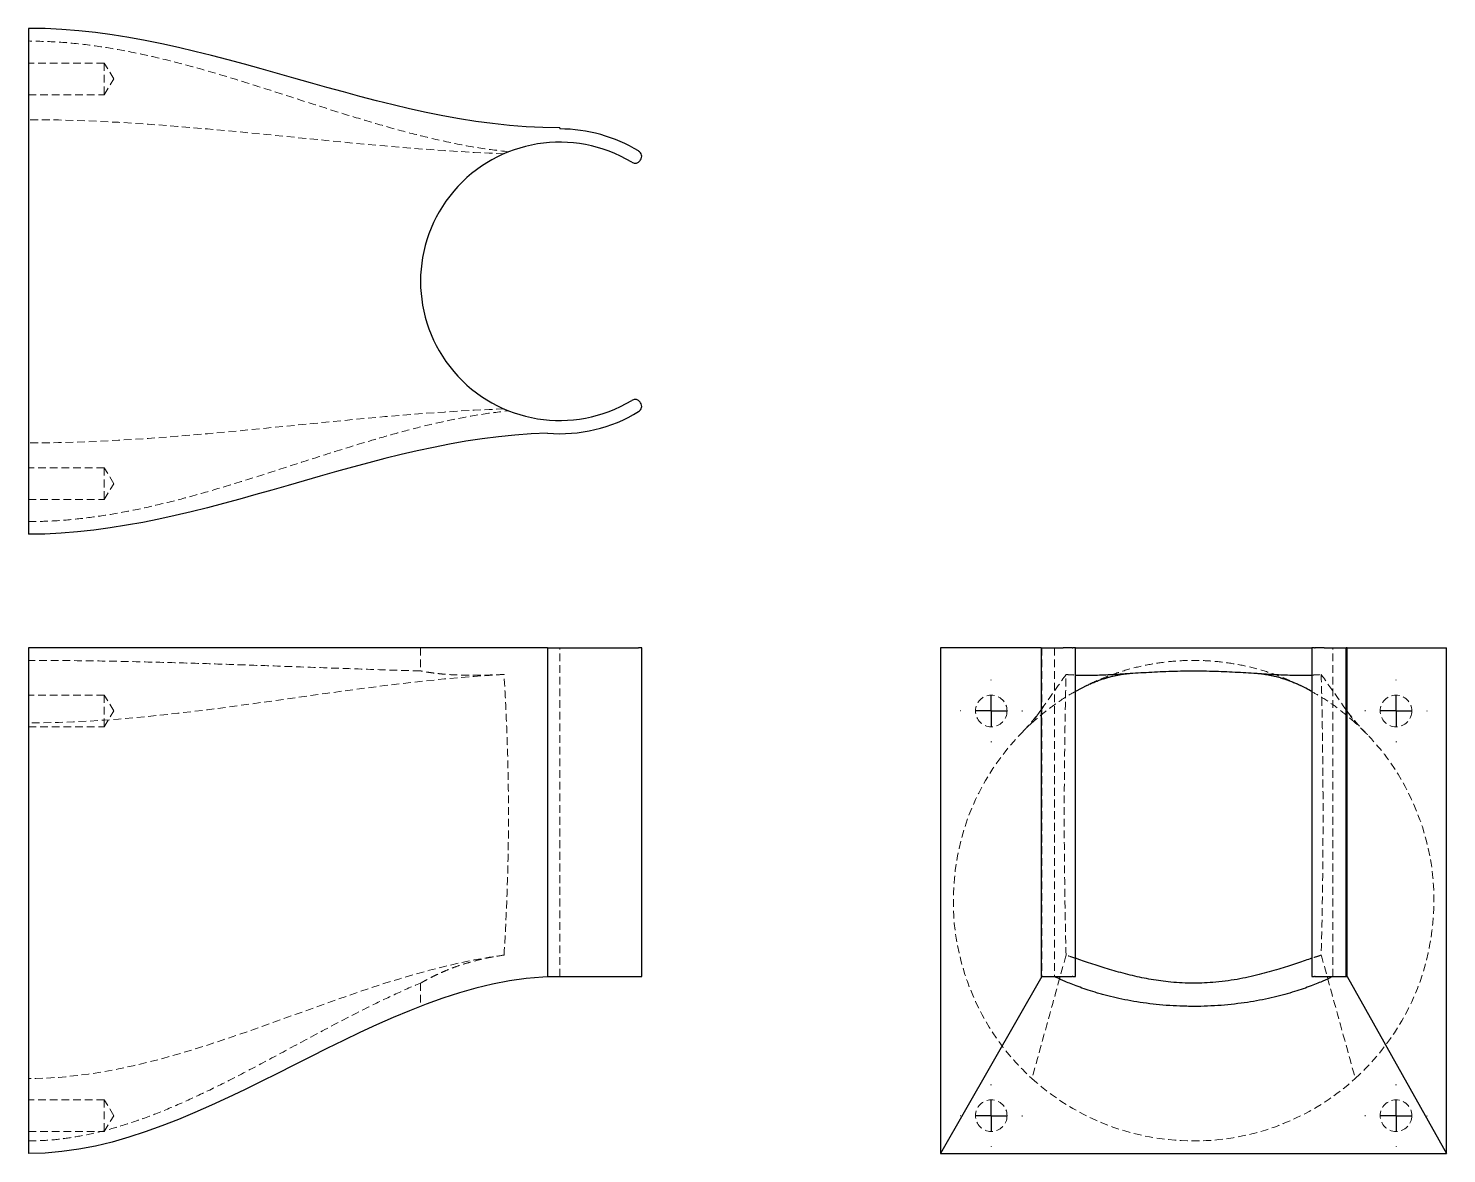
# Model space of a CAD drawing. Header units: millimetres. Extents: x 33 to 264, y 16 to 199.
import ezdxf

# ---------------------------------------------------------------- set-up
doc = ezdxf.new("R2010")
doc.units = ezdxf.units.MM
doc.linetypes.add('HIDDEN', pattern=[1.905, 1.27, -0.635])
doc.layers.add('10', color=7, linetype='Continuous')

# ---------------------------------------------------------------- blocks, each defined once
blk = doc.blocks.new('SW_CENTERMARKSYMBOL_0')
at = {"layer": '10', "color": 0}
for p, q in [((0, 5), (0, 5.08)), ((0, 0), (0, 2.5)), ((-5, 0), (-5.08, 0)), ((0, 0), (-2.5, 0)), ((0, 0), (0, -2.5)), ((0, 0), (2.5, 0)), ((5, 0), (5.08, 0)), ((0, -5), (0, -5.08))]:
    blk.add_line(p, q, dxfattribs=at)
blk = doc.blocks.new('SW_CENTERMARKSYMBOL_1')
at = {"layer": '10', "color": 0}
for p, q in [((0, 5), (0, 5.08)), ((0, 0), (0, 2.5)), ((-5, 0), (-5.08, 0)), ((0, 0), (-2.5, 0)), ((0, 0), (0, -2.5)), ((0, 0), (2.5, 0)), ((5, 0), (5.08, 0)), ((0, -5), (0, -5.08))]:
    blk.add_line(p, q, dxfattribs=at)
blk = doc.blocks.new('SW_CENTERMARKSYMBOL_2')
at = {"layer": '10', "color": 0}
for p, q in [((0, 5), (0, 5.08)), ((0, 0), (0, 2.5)), ((-5, 0), (-5.08, 0)), ((0, 0), (-2.5, 0)), ((0, 0), (0, -2.5)), ((0, 0), (2.5, 0)), ((5, 0), (5.08, 0)), ((0, -5), (0, -5.08))]:
    blk.add_line(p, q, dxfattribs=at)
blk = doc.blocks.new('SW_CENTERMARKSYMBOL_3')
at = {"layer": '10', "color": 0}
for p, q in [((0, 5), (0, 5.08)), ((0, 0), (0, 2.5)), ((-5, 0), (-5.08, 0)), ((0, 0), (-2.5, 0)), ((0, 0), (0, -2.5)), ((0, 0), (2.5, 0)), ((5, 0), (5.08, 0)), ((0, -5), (0, -5.08))]:
    blk.add_line(p, q, dxfattribs=at)

msp = doc.modelspace()

# ---------------------------------------------------------------- linework, layer by layer
at = {"color": 7, "linetype": 'Continuous', "lineweight": 25}
for p, q in [((33, 199.25), (33, 116.75)), ((119.63, 183.02), (119.63, 182.85)), ((132.77, 177.72), (132.83, 177.8)), ((132.83, 138.2), (132.77, 138.28)), ((33, 98.25), (33, 15.75)), ((117.65, 98.25), (117.65, 44.63)), ((117.65, 98.25), (132.5, 98.25)), ((133, 98.25), (132.5, 98.25)), ((133, 44.63), (133, 98.25)), ((181.75, 98.25), (181.75, 15.75)), ((198.15, 98.25), (198.15, 44.63)), ((198.15, 98.25), (201.74, 98.25)), ((203.2, 98.25), (201.74, 98.25)), ((203.2, 98.25), (203.28, 98.25)), ((203.74, 98.25), (203.28, 98.25)), ((203.74, 44.63), (203.74, 98.25)), ((203.74, 98.25), (242.26, 98.25)), ((242.26, 98.25), (242.26, 44.63)), ((242.72, 98.25), (242.26, 98.25)), ((242.72, 98.25), (242.8, 98.25)), ((244.26, 98.25), (242.8, 98.25)), ((244.26, 98.25), (247.85, 98.25)), ((247.85, 44.63), (247.85, 98.25)), ((248.02, 98.25), (247.85, 98.25)), ((248.02, 44.63), (248.02, 98.25)), ((264.25, 15.75), (264.25, 98.25)), ((205.58, 92.07), (203.74, 91.11)), ((117.65, 44.63), (132.5, 44.63)), ((132.5, 44.63), (133, 44.63)), ((198.15, 44.63), (201.74, 44.63)), ((201.74, 44.63), (203.2, 44.63)), ((203.28, 44.63), (203.2, 44.63)), ((203.28, 44.63), (203.74, 44.63)), ((242.26, 44.63), (242.72, 44.63)), ((242.8, 44.63), (242.72, 44.63)), ((242.8, 44.63), (244.26, 44.63)), ((244.26, 44.63), (247.85, 44.63)), ((247.85, 44.63), (248.02, 44.63)), ((181.75, 15.75), (264.25, 15.75))]:
    msp.add_line(p, q, dxfattribs=at)
at = {"color": 7, "linetype": 'HIDDEN', "lineweight": 18}
for p, q in [((45.38, 193.58), (33, 193.58)), ((45.38, 193.58), (45.38, 188.42)), ((46.92, 191), (45.38, 193.58)), ((45.38, 188.42), (46.92, 191)), ((33, 188.42), (45.38, 188.42)), ((45.38, 127.58), (33, 127.58)), ((45.38, 127.58), (45.38, 122.42)), ((46.92, 125), (45.38, 127.58)), ((45.38, 122.42), (46.92, 125)), ((33, 122.42), (45.38, 122.42)), ((96.94, 98.25), (96.94, 94.47)), ((119.63, 44.63), (119.63, 98.25)), ((198.23, 98.25), (198.15, 98.25)), ((198.23, 98.25), (198.23, 44.63)), ((200.31, 98.25), (200.31, 44.63)), ((245.69, 44.63), (245.69, 98.25)), ((45.38, 90.52), (33, 90.52)), ((45.38, 90.52), (45.38, 85.36)), ((46.92, 87.94), (45.38, 90.52)), ((45.38, 85.36), (46.92, 87.94)), ((33, 85.36), (45.38, 85.36)), ((96.94, 43.55), (96.94, 39.77)), ((45.38, 24.52), (33, 24.52)), ((45.38, 24.52), (45.38, 19.36)), ((46.92, 21.94), (45.38, 24.52)), ((45.38, 19.36), (46.92, 21.94)), ((33, 19.36), (45.38, 19.36))]:
    msp.add_line(p, q, dxfattribs=at)
for centre in [(190, 87.94), (256, 87.94), (190, 21.94), (256, 21.94)]:
    msp.add_circle(centre, 2.58, dxfattribs=at)
at = {"color": 7, "linetype": 'Continuous', "lineweight": 25}
for centre, radius, start, end in [((119.63, 158), 24.85, 58.791, 90), ((119.63, 158), 22.69, 58.8018, 301.1982), ((131.97, 178.37), 1.03, 326.3099, 58.791), ((131.91, 178.29), 1.03, 238.8018, 326.3099), ((119.63, 158), 24.85, 265.446, 301.209), ((131.91, 137.71), 1.03, 33.6901, 121.1982), ((131.97, 137.63), 1.03, 301.209, 33.6901)]:
    msp.add_arc(centre, radius, start, end, dxfattribs=at)
for points in [[(119.63, 183.02), (90.35, 183.02), (62.27, 199.25), (33, 199.25)], [(117.65, 133.23), (89.09, 132.52), (61.62, 116.75), (33, 116.75)], [(117.65, 98.25), (89.09, 98.25), (61.62, 98.25), (33, 98.25)], [(248.02, 98.25), (248.02, 98.25), (264.25, 98.25), (264.25, 98.25)], [(119.63, 44.63), (90.35, 44.63), (62.27, 15.75), (33, 15.75)], [(198.25, 44.63), (198.25, 44.63), (181.75, 15.75), (181.75, 15.75)], [(248.02, 44.63), (248.02, 44.63), (264.25, 15.75), (264.25, 15.75)]]:
    msp.add_open_spline(points, degree=3, dxfattribs=at)
at = {"color": 7, "linetype": 'HIDDEN', "lineweight": 18}
for points, knots in [([(111.27, 179.12), (109.55, 179.33), (105.93, 179.78), (100.46, 180.88), (94.84, 182.25), (89.24, 183.83), (83.65, 185.54), (78.06, 187.34), (72.17, 189.25), (65.97, 191.21), (59.44, 193.12), (53.42, 194.65), (47.93, 195.78), (42.98, 196.56), (38, 197.08), (34.66, 197.15), (33, 197.19)], [0, 0, 0, 0, 0.063455, 0.134358, 0.206148, 0.278769, 0.352043, 0.425715, 0.499484, 0.585258, 0.670294, 0.754259, 0.816445, 0.877999, 0.939083, 1, 1, 1, 1]), ([(33, 118.81), (34.23, 118.83), (36.8, 118.87), (40.79, 119.2), (45.07, 119.74), (49.63, 120.55), (54.48, 121.61), (59.62, 122.94), (64.99, 124.5), (70.62, 126.25), (76.48, 128.15), (82.63, 130.14), (88.23, 131.87), (93.23, 133.3), (97.56, 134.43), (102.01, 135.44), (106.59, 136.31), (109.71, 136.7), (111.29, 136.9)], [0, 0, 0, 0, 0.045061, 0.093872, 0.146646, 0.203605, 0.264943, 0.330794, 0.401199, 0.474536, 0.551963, 0.633148, 0.71765, 0.772245, 0.827842, 0.884349, 0.941724, 1, 1, 1, 1]), ([(96.95, 94.47), (96.8, 94.48), (94.09, 94.54), (88.65, 94.72), (80.47, 95), (72.48, 95.3), (64.73, 95.57), (57.27, 95.8), (49.48, 96), (41.36, 96.15), (35.83, 96.18), (33, 96.19)], [0, 0, 0, 0, 0.006671, 0.127249, 0.255149, 0.39052, 0.502262, 0.618886, 0.740565, 0.867515, 1, 1, 1, 1]), ([(240.42, 92.07), (239.72, 92.42), (238.04, 93.25), (235.26, 94.26), (232.1, 95.17), (228.84, 95.79), (225.54, 96.15), (222.25, 96.22), (218.97, 96.03), (215.68, 95.55), (212.45, 94.79), (209.33, 93.76), (207.04, 92.85), (205.83, 92.21), (205.58, 92.07)], [0, 0, 0, 0, 0.065295, 0.155331, 0.245367, 0.338027, 0.430689, 0.520731, 0.610772, 0.703435, 0.7961, 0.886132, 0.976164, 1, 1, 1, 1]), ([(110.56, 93.88), (109.99, 93.86), (108.87, 93.82), (107.25, 93.77), (105.7, 93.75), (104.24, 93.76), (102.91, 93.8), (101.69, 93.86), (100.59, 93.95), (99.62, 94.05), (98.8, 94.16), (98.11, 94.26), (97.58, 94.35), (97.2, 94.42), (96.97, 94.47), (96.95, 94.47), (96.95, 94.47)], [0, 0, 0, 0, 0.070928, 0.141855, 0.214835, 0.287815, 0.358748, 0.429683, 0.502669, 0.575655, 0.646838, 0.71802, 0.791238, 0.864455, 0.936066, 1, 1, 1, 1]), ([(110.56, 48.13), (110.79, 51.94), (110.97, 55.75), (111.22, 63.37), (111.28, 67.18), (111.28, 74.82), (111.22, 78.63), (110.97, 86.26), (110.79, 90.07), (110.56, 93.88)], [0, 0, 0, 0, 0.25, 0.25, 0.5, 0.5, 0.75, 0.75, 1, 1, 1, 1]), ([(202.2, 48.13), (202.1, 51.94), (202.03, 55.75), (201.93, 63.37), (201.9, 67.18), (201.9, 74.82), (201.93, 78.63), (202.03, 86.26), (202.1, 90.07), (202.2, 93.88)], [0, 0, 0, 0, 0.25, 0.25, 0.5, 0.5, 0.75, 0.75, 1, 1, 1, 1]), ([(202.2, 93.88), (202.46, 93.86), (202.92, 93.82), (203.49, 93.8), (203.74, 93.79)], [0, 0, 0, 0, 0.567142, 1, 1, 1, 1]), ([(242.26, 93.79), (242.52, 93.8), (243.09, 93.82), (243.55, 93.86), (243.8, 93.88)], [0, 0, 0, 0, 0.456003, 1, 1, 1, 1]), ([(243.8, 93.88), (243.9, 90.07), (243.97, 86.26), (244.07, 78.63), (244.1, 74.82), (244.1, 67.19), (244.07, 63.37), (243.97, 55.75), (243.9, 51.94), (243.8, 48.13)], [0, 0, 0, 0, 0.25, 0.25, 0.5, 0.5, 0.75, 0.75, 1, 1, 1, 1]), ([(203.74, 91.11), (203.62, 91.05), (202.51, 90.47), (200.77, 89.3), (198.52, 87.65), (197.27, 86.55), (196.64, 86)], [0, 0, 0, 0, 0.047525, 0.42914, 0.713987, 1, 1, 1, 1]), ([(249.36, 86), (248.54, 86.71), (246.9, 88.12), (244.51, 89.82), (242.91, 90.72), (242.26, 91.09)], [0, 0, 0, 0, 0.371347, 0.742703, 1, 1, 1, 1]), ([(198.49, 88.62), (198.36, 88.44), (198.11, 88.09), (197.74, 87.6), (197.41, 87.17), (197.1, 86.8), (196.84, 86.48), (196.61, 86.2), (196.37, 85.92), (196.1, 85.62), (195.8, 85.28), (195.48, 84.93), (195.16, 84.59), (194.86, 84.27), (194.73, 84.14), (194.67, 84.07)], [0, 0, 0, 0, 0.079319, 0.152261, 0.218815, 0.278974, 0.332738, 0.38011, 0.425622, 0.489889, 0.566735, 0.656149, 0.758132, 0.872716, 1, 1, 1, 1]), ([(251.34, 84.07), (251.27, 84.14), (251.14, 84.28), (250.85, 84.59), (250.53, 84.93), (250.21, 85.28), (249.9, 85.62), (249.62, 85.94), (249.35, 86.26), (249.06, 86.6), (248.74, 86.99), (248.36, 87.46), (247.95, 88.01), (247.66, 88.41), (247.51, 88.62)], [0, 0, 0, 0, 0.128271, 0.243741, 0.346513, 0.436624, 0.514076, 0.57886, 0.632226, 0.689357, 0.754702, 0.828263, 0.910034, 1, 1, 1, 1]), ([(196.64, 86), (192.56, 82.29), (185.09, 72.18), (182.4, 51.77), (188.72, 36.34), (194.6, 29.86), (196.64, 28)], [0, 0, 0, 0, 0.285714, 0.571429, 0.857143, 1, 1, 1, 1]), ([(249.36, 28), (253.44, 31.71), (260.91, 41.82), (263.6, 62.24), (257.28, 77.66), (251.4, 84.14), (249.36, 86)], [0, 0, 0, 0, 0.285714, 0.571429, 0.857143, 1, 1, 1, 1]), ([(96.95, 43.55), (96.95, 43.55), (96.93, 43.54), (97.04, 43.6), (97.28, 43.74), (97.66, 43.95), (98.13, 44.21), (98.72, 44.51), (99.43, 44.87), (100.28, 45.26), (101.26, 45.68), (102.37, 46.11), (103.65, 46.56), (105.11, 47), (106.78, 47.43), (108.59, 47.82), (109.9, 48.02), (110.56, 48.13)], [0, 0, 0, 0, 0.017987, 0.087441, 0.156898, 0.218378, 0.279862, 0.342843, 0.405828, 0.47315, 0.540474, 0.609398, 0.678321, 0.757306, 0.836285, 0.918145, 1, 1, 1, 1]), ([(203.74, 47.61), (203.54, 47.67), (202.96, 47.87), (202.5, 48.03), (202.2, 48.13)], [0, 0, 0, 0, 0.338064, 1, 1, 1, 1]), ([(243.8, 48.13), (243.53, 48.04), (243.08, 47.89), (242.5, 47.69), (242.26, 47.61)], [0, 0, 0, 0, 0.576152, 1, 1, 1, 1]), ([(33, 17.82), (34.06, 17.84), (36.27, 17.89), (39.68, 18.29), (43.32, 18.96), (47.17, 19.95), (51.24, 21.27), (55.52, 22.91), (60.01, 24.89), (64.93, 27.26), (70.28, 30.03), (76.08, 33.16), (82.16, 36.44), (87.71, 39.32), (92.67, 41.68), (95.49, 42.99), (96.95, 43.55), (96.95, 43.55)], [0, 0, 0, 0, 0.045847, 0.095138, 0.148161, 0.205217, 0.266585, 0.332488, 0.403061, 0.47832, 0.568014, 0.663021, 0.762681, 0.86612, 0.932624, 0.999974, 1, 1, 1, 1]), ([(196.64, 28), (200.71, 24.3), (210.45, 18.63), (225.85, 17.01), (239.31, 20.65), (246.3, 25.23), (249.36, 28)], [0, 0, 0, 0, 0.285714, 0.571429, 0.785714, 1, 1, 1, 1])]:
    msp.add_open_spline(points, degree=3, knots=knots, dxfattribs=at)
for points in [[(110.56, 178.8), (84.52, 179.75), (59.24, 184.36), (33, 184.36)], [(110.56, 137.2), (84.52, 136.25), (59.24, 131.64), (33, 131.64)], [(110.56, 93.88), (84.52, 92.53), (59.24, 86), (33, 86)], [(202.2, 93.88), (201.25, 92.53), (196.64, 86), (196.64, 86)], [(243.8, 93.88), (244.75, 92.53), (249.36, 86), (249.36, 86)], [(110.56, 48.13), (84.52, 44.67), (59.24, 28), (33, 28)], [(202.2, 48.13), (201.25, 44.67), (196.64, 28), (196.64, 28)], [(243.8, 48.13), (244.75, 44.67), (249.36, 28), (249.36, 28)]]:
    msp.add_open_spline(points, degree=3, dxfattribs=at)
at = {"color": 7, "linetype": 'Continuous', "lineweight": 25}
for points, knots in [([(198.15, 98.25), (198.09, 98.25), (197.94, 98.25), (197.34, 98.25), (196.47, 98.25), (195.36, 98.25), (193.67, 98.25), (191.27, 98.25), (188.74, 98.25), (186.81, 98.25), (185.44, 98.25), (184.22, 98.25), (183.19, 98.25), (182.39, 98.25), (181.86, 98.25), (181.79, 98.25), (181.75, 98.25)], [0, 0, 0, 0, 0.046785, 0.109928, 0.173279, 0.236915, 0.30085, 0.427121, 0.553731, 0.618196, 0.682447, 0.746417, 0.810085, 0.873486, 0.936726, 1, 1, 1, 1]), ([(203.74, 93.79), (203.82, 93.78), (204.21, 93.77), (205.07, 93.75), (206.29, 93.76), (207.62, 93.8), (209.06, 93.86), (210.61, 93.95), (212.25, 94.05), (213.95, 94.16), (215.71, 94.26), (217.54, 94.35), (219.41, 94.42), (221.3, 94.47), (223.2, 94.48), (225.12, 94.46), (227.02, 94.41), (228.86, 94.33), (230.65, 94.24), (232.4, 94.14), (234.09, 94.03), (235.7, 93.93), (237.23, 93.85), (238.68, 93.79), (239.98, 93.76), (241.12, 93.76), (241.87, 93.77), (242.21, 93.78), (242.26, 93.79)], [0, 0, 0, 0, 0.0095903, 0.0512685, 0.0929464, 0.1334562, 0.1739663, 0.2156478, 0.2573298, 0.2979814, 0.3386329, 0.380447, 0.4222605, 0.4631571, 0.5040534, 0.5461784, 0.5883038, 0.6285771, 0.6688509, 0.710257, 0.7516633, 0.7925856, 0.8335074, 0.8756339, 0.91776, 0.9557311, 0.9937025, 1, 1, 1, 1]), ([(205.56, 92.09), (205.65, 92.13), (205.8, 92.21), (206.14, 92.37), (206.5, 92.52), (206.87, 92.67), (207.23, 92.81), (207.57, 92.94), (207.89, 93.05), (208.17, 93.15), (208.41, 93.22), (208.6, 93.28), (208.77, 93.33), (208.93, 93.38), (209.24, 93.47), (209.67, 93.59), (210.25, 93.72), (210.8, 93.83), (211.22, 93.91), (211.56, 93.96), (211.81, 93.99), (212.09, 94.02), (212.4, 94.06), (212.64, 94.08), (212.78, 94.09), (212.81, 94.09)], [0, 0, 0, 0, 0.079185, 0.152137, 0.218943, 0.279667, 0.334353, 0.383035, 0.425734, 0.46247, 0.49033, 0.513419, 0.531743, 0.547775, 0.563962, 0.62905, 0.679949, 0.733949, 0.792803, 0.818749, 0.850646, 0.8885, 0.932326, 0.982143, 1, 1, 1, 1]), ([(233.19, 94.09), (233.22, 94.09), (233.36, 94.08), (233.6, 94.06), (233.89, 94.03), (234.17, 93.99), (234.41, 93.96), (234.63, 93.93), (234.84, 93.89), (235.04, 93.86), (235.34, 93.81), (235.75, 93.72), (236.39, 93.57), (236.87, 93.44), (237.24, 93.33), (237.4, 93.28), (237.59, 93.22), (237.82, 93.15), (238.07, 93.06), (238.35, 92.97), (238.65, 92.85), (238.97, 92.73), (239.3, 92.6), (239.63, 92.47), (239.94, 92.33), (240.22, 92.2), (240.36, 92.13), (240.43, 92.09)], [0, 0, 0, 0, 0.017267, 0.066957, 0.10907, 0.145727, 0.176938, 0.202712, 0.224721, 0.246015, 0.26666, 0.320099, 0.370485, 0.453015, 0.468794, 0.487037, 0.509874, 0.537312, 0.569981, 0.607436, 0.649687, 0.69675, 0.748647, 0.804348, 0.864773, 0.929969, 1, 1, 1, 1]), ([(242.26, 91.09), (241.95, 91.28), (241.36, 91.65), (240.72, 91.93), (240.42, 92.07)], [0, 0, 0, 0, 0.525308, 1, 1, 1, 1]), ([(242.26, 47.61), (242.17, 47.58), (241.76, 47.44), (240.89, 47.14), (239.66, 46.73), (238.31, 46.29), (236.87, 45.83), (235.32, 45.38), (233.67, 44.93), (231.92, 44.52), (230.07, 44.16), (228.13, 43.86), (226.21, 43.66), (224.33, 43.55), (222.51, 43.53), (220.68, 43.6), (218.91, 43.74), (217.25, 43.95), (215.68, 44.21), (214.14, 44.51), (212.61, 44.87), (211.11, 45.26), (209.64, 45.68), (208.24, 46.11), (206.85, 46.56), (205.53, 47), (204.46, 47.36), (203.92, 47.55), (203.74, 47.61)], [0, 0, 0, 0, 0.010813, 0.052962, 0.095112, 0.135987, 0.176863, 0.218838, 0.260811, 0.303136, 0.345457, 0.389268, 0.433073, 0.471398, 0.509721, 0.549392, 0.589065, 0.624182, 0.6593, 0.695274, 0.73125, 0.769704, 0.808158, 0.847527, 0.886895, 0.932009, 0.977121, 1, 1, 1, 1]), ([(245.69, 44.63), (245.69, 44.63), (245.54, 44.55), (245.1, 44.34), (244.92, 44.25), (244.59, 44.1), (244.47, 44.05), (244.22, 43.94), (244.08, 43.88), (243.37, 43.58), (242.67, 43.29), (241.44, 42.84), (241, 42.68), (240.06, 42.37), (239.57, 42.21), (238.54, 41.9), (238, 41.75), (236.86, 41.45), (236.27, 41.3), (234.42, 40.88), (233.12, 40.63), (231.08, 40.32), (230.38, 40.23), (228.95, 40.06), (228.21, 39.99), (226.01, 39.82), (224.53, 39.76), (222.65, 39.76), (222.28, 39.77), (221.52, 39.78), (221.14, 39.79), (220.02, 39.83), (219.28, 39.88), (217.08, 40.04), (215.66, 40.21), (212.89, 40.63), (211.59, 40.88), (209.75, 41.3), (209.16, 41.44), (208.3, 41.67), (208.02, 41.75), (207.48, 41.9), (207.21, 41.98), (205.91, 42.37), (204.98, 42.68), (203.75, 43.14), (203.37, 43.28), (202.67, 43.56), (202.35, 43.7), (201.5, 44.06), (201.06, 44.26), (200.69, 44.44), (200.62, 44.47), (200.51, 44.53), (200.46, 44.55), (200.35, 44.61), (200.31, 44.63), (200.31, 44.63)], [0, 0, 0, 0, 0.0625, 0.0625, 0.09375, 0.09375, 0.109375, 0.109375, 0.125, 0.125, 0.1875, 0.1875, 0.21875, 0.21875, 0.25, 0.25, 0.28125, 0.28125, 0.3125, 0.3125, 0.375, 0.375, 0.40625, 0.40625, 0.4375, 0.4375, 0.5, 0.5, 0.515625, 0.515625, 0.53125, 0.53125, 0.5625, 0.5625, 0.625, 0.625, 0.6875, 0.6875, 0.71875, 0.71875, 0.734375, 0.734375, 0.75, 0.75, 0.8125, 0.8125, 0.84375, 0.84375, 0.875, 0.875, 0.9375, 0.9375, 0.953125, 0.953125, 0.96875, 0.96875, 1, 1, 1, 1])]:
    msp.add_open_spline(points, degree=3, knots=knots, dxfattribs=at)

# ---------------------------------------------------------------- block references
at = {"layer": '10'}
for name, p in [('SW_CENTERMARKSYMBOL_1', (190, 87.94)), ('SW_CENTERMARKSYMBOL_2', (256, 87.94)), ('SW_CENTERMARKSYMBOL_3', (190, 21.94)), ('SW_CENTERMARKSYMBOL_0', (256, 21.94))]:
    msp.add_blockref(name, p, dxfattribs=at)

doc.saveas('drawing.dxf')
